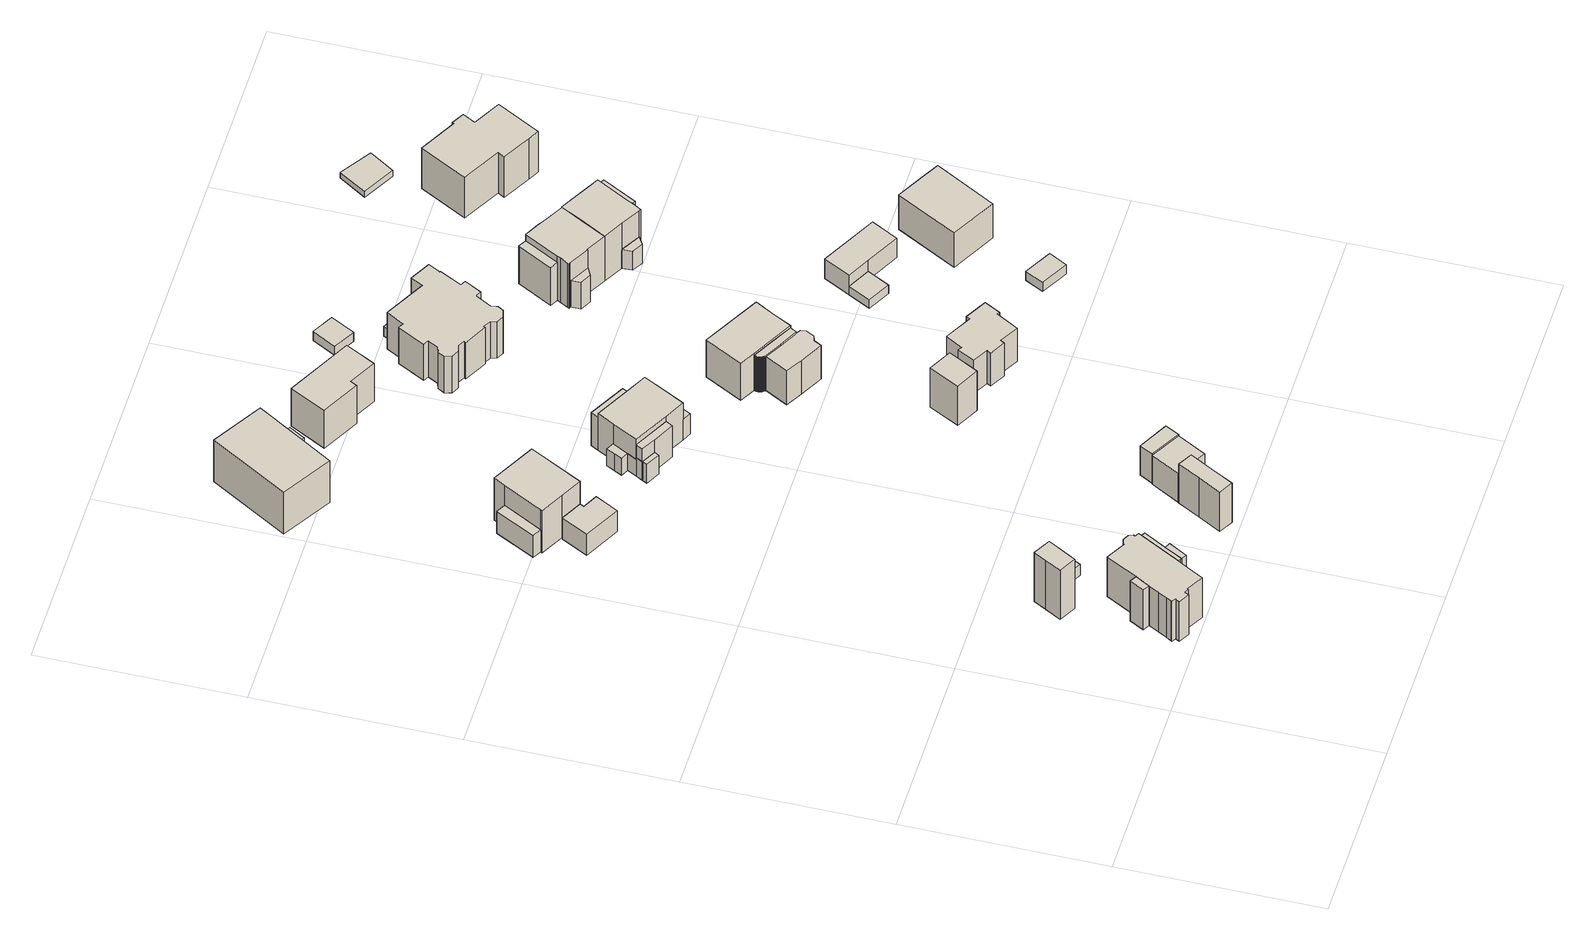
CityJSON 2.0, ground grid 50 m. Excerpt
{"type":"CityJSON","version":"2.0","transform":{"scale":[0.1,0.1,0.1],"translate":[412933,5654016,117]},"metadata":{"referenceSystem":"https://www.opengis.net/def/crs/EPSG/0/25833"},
"CityObjects":{
"building1":{"type":"Building","attributes":{"Dachtyp_tdc":"tdcFreeFormRoof","Gemeindeschluessel":14612000,"Dachneigung":53.16,"QualitaetDacherkennung":0,"Geometrietyp2DReferenz":"3000","BezugspunktDach":"2000","measuredHeight":15.74,"function":"31001_9998"},"geometry":[{"type":"Solid","lod":"1","boundaries":[[[[0,1,2,3,4,5,6]],[[7,8,9,10,11,12,13]],[[6,8,7,0]],[[5,9,8,6]],[[4,10,9,5]],[[3,11,10,4]],[[2,12,11,3]],[[1,13,12,2]],[[0,7,13,1]]]]}]},
"building2":{"type":"Building","attributes":{"Gemeindeschluessel":14612000,"Geometrietyp2DReferenz":"3000","function":"31001_9998","roofType":"9999"},"children":["building2-1","building2-2","building2-3","building2-4"]},
"building2-1":{"type":"BuildingPart","attributes":{"Dachtyp_tdc":"tdcFreeFormRoof","Dachneigung":69.05,"QualitaetDacherkennung":25,"Geometrietyp2DReferenz":"3000","measuredHeight":12.78,"roofType":"5000"},"parents":["building2"],"geometry":[{"type":"Solid","lod":"1","boundaries":[[[[14,15,16,17,18,19,20]],[[21,22,23,24,25,26,27]],[[20,22,21,14]],[[19,23,22,20]],[[18,24,23,19]],[[17,25,24,18]],[[16,26,25,17]],[[15,27,26,16]],[[14,21,27,15]]]]}]},
"building2-2":{"type":"BuildingPart","attributes":{"Dachtyp_tdc":"tdcFreeFormRoof","Dachneigung":46.55,"QualitaetDacherkennung":43,"Geometrietyp2DReferenz":"3000","measuredHeight":16.27,"roofType":"5000"},"parents":["building2"],"geometry":[{"type":"Solid","lod":"1","boundaries":[[[[28,29,30,31,32,33,34,35,36,37,38,39,40,41,42,43,44,45,46,47,48,49,50]],[[51,52,53,54,55,56,57,58,59,27,26,60,61,62,63,64,65,66,67,68,69,70,71]],[[49,52,51,50]],[[48,53,52,49]],[[47,54,53,48]],[[46,55,54,47]],[[45,56,55,46]],[[44,57,56,45]],[[43,58,57,44]],[[42,59,58,43]],[[41,27,59,42]],[[40,26,27,41]],[[39,60,26,40]],[[38,61,60,39]],[[37,62,61,38]],[[36,63,62,37]],[[35,64,63,36]],[[34,65,64,35]],[[33,66,65,34]],[[32,67,66,33]],[[31,68,67,32]],[[30,69,68,31]],[[29,70,69,30]],[[28,71,70,29]],[[50,51,71,28]]]]}]},
"building2-3":{"type":"BuildingPart","attributes":{"Dachtyp_tdc":"tdcPolyFlatRoof","Dachneigung":26.55,"QualitaetDacherkennung":48,"Geometrietyp2DReferenz":"3000","measuredHeight":13.35,"roofType":"2100"},"parents":["building2"],"geometry":[{"type":"Solid","lod":"1","boundaries":[[[[72,73,50,49]],[[74,52,51,75]],[[49,52,74,72]],[[50,51,52,49]],[[73,75,51,50]],[[72,74,75,73]]]]}]},
"building2-4":{"type":"BuildingPart","attributes":{"Dachtyp_tdc":"tdcFreeFormRoof","Dachneigung":55.52,"QualitaetDacherkennung":18,"Geometrietyp2DReferenz":"3000","measuredHeight":12.07,"roofType":"5000"},"parents":["building2"],"geometry":[{"type":"Solid","lod":"1","boundaries":[[[[76,20,19,77]],[[78,79,23,22]],[[77,79,78,76]],[[19,23,79,77]],[[20,22,23,19]],[[76,78,22,20]]]]}]},
"building3":{"type":"Building","attributes":{"Dachtyp_tdc":"tdcHipAndGableRoof","Gemeindeschluessel":14612000,"Dachneigung":30.14,"QualitaetDacherkennung":59,"Geometrietyp2DReferenz":"3000","measuredHeight":4.38,"function":"31001_9998","roofType":"5000"},"geometry":[{"type":"Solid","lod":"1","boundaries":[[[[80,81,82,83,84,85]],[[86,87,88,89,90,91]],[[85,87,86,80]],[[84,88,87,85]],[[83,89,88,84]],[[82,90,89,83]],[[81,91,90,82]],[[80,86,91,81]]]]}]},
"building4":{"type":"Building","attributes":{"Dachtyp_tdc":"tdcFreeFormRoof","Gemeindeschluessel":14612000,"Dachneigung":18.81,"QualitaetDacherkennung":15,"Geometrietyp2DReferenz":"3000","measuredHeight":7.27,"function":"31001_9998","roofType":"5000"},"geometry":[{"type":"Solid","lod":"1","boundaries":[[[[92,93,94,95,96,97]],[[98,99,100,101,102,103]],[[97,99,98,92]],[[96,100,99,97]],[[95,101,100,96]],[[94,102,101,95]],[[93,103,102,94]],[[92,98,103,93]]]]}]},
"building5":{"type":"Building","attributes":{"Dachtyp_tdc":"tdcFreeFormRoof","Gemeindeschluessel":14612000,"Dachneigung":69.57,"QualitaetDacherkennung":5,"Geometrietyp2DReferenz":"3000","measuredHeight":15.23,"function":"31001_9998","roofType":"5000"},"geometry":[{"type":"Solid","lod":"1","boundaries":[[[[104,105,106,107,108,109]],[[110,111,112,113,114,115]],[[109,111,110,104]],[[108,112,111,109]],[[107,113,112,108]],[[106,114,113,107]],[[105,115,114,106]],[[104,110,115,105]]]]}]},
"building6":{"type":"Building","attributes":{"Gemeindeschluessel":14612000,"Geometrietyp2DReferenz":"3000","function":"31001_9998","roofType":"9999"},"children":["building6-1","building6-2"]},
"building6-1":{"type":"BuildingPart","attributes":{"Dachtyp_tdc":"tdcGableRoof","Dachneigung":18.59,"QualitaetDacherkennung":14,"Geometrietyp2DReferenz":"3000","measuredHeight":8.72,"roofType":"3100"},"parents":["building6"],"geometry":[{"type":"Solid","lod":"1","boundaries":[[[[116,117,118,119]],[[120,121,122,123]],[[119,121,120,116]],[[118,122,121,119]],[[117,123,122,118]],[[116,120,123,117]]]]}]},
"building6-2":{"type":"BuildingPart","attributes":{"Dachtyp_tdc":"tdcTentRoof","Dachneigung":39.65,"QualitaetDacherkennung":42,"Geometrietyp2DReferenz":"3000","measuredHeight":16.31,"roofType":"3500"},"parents":["building6"],"geometry":[{"type":"Solid","lod":"1","boundaries":[[[[124,125,126,127,128,129,130]],[[131,132,133,134,135,120,123]],[[130,132,131,124]],[[129,133,132,130]],[[128,134,133,129]],[[127,135,134,128]],[[126,120,135,127]],[[125,123,120,126]],[[124,131,123,125]]]]}]},
"building7":{"type":"Building","attributes":{"Dachtyp_tdc":"tdcFreeFormRoof","Gemeindeschluessel":14612000,"Dachneigung":49.25,"QualitaetDacherkennung":3,"Geometrietyp2DReferenz":"3000","measuredHeight":11.63,"function":"31001_9998","roofType":"5000"},"geometry":[{"type":"Solid","lod":"1","boundaries":[[[[136,137,138,139,140]],[[141,142,143,144,145]],[[140,142,141,136]],[[139,143,142,140]],[[138,144,143,139]],[[137,145,144,138]],[[136,141,145,137]]]]}]},
"building8":{"type":"Building","attributes":{"Gemeindeschluessel":14612000,"Geometrietyp2DReferenz":"3000","function":"31001_9998","roofType":"9999"},"children":["building8-1","building8-2"]},
"building8-1":{"type":"BuildingPart","attributes":{"Dachtyp_tdc":"tdcPolyFlatRoof","Dachneigung":0,"QualitaetDacherkennung":49,"Geometrietyp2DReferenz":"3000","measuredHeight":13.37,"roofType":"1000"},"parents":["building8"],"geometry":[{"type":"Solid","lod":"1","boundaries":[[[[146,147,148,149,150,151,152]],[[153,154,155,156,157,158,159]],[[152,154,153,146]],[[151,155,154,152]],[[150,156,155,151]],[[149,157,156,150]],[[148,158,157,149]],[[147,159,158,148]],[[146,153,159,147]]]]}]},
"building8-2":{"type":"BuildingPart","attributes":{"Dachtyp_tdc":"tdcFreeFormRoof","Dachneigung":60.74,"QualitaetDacherkennung":18,"Geometrietyp2DReferenz":"3000","measuredHeight":12.12,"roofType":"5000"},"parents":["building8"],"geometry":[{"type":"Solid","lod":"1","boundaries":[[[[160,161,162,163,164]],[[165,157,156,155,166]],[[164,157,165,160]],[[163,156,157,164]],[[162,155,156,163]],[[161,166,155,162]],[[160,165,166,161]]]]}]},
"building9":{"type":"Building","attributes":{"Dachtyp_tdc":"tdcFreeFormRoof","Gemeindeschluessel":14612000,"Dachneigung":56.14,"QualitaetDacherkennung":2,"Geometrietyp2DReferenz":"3000","measuredHeight":10.84,"function":"31001_9998","roofType":"5000"},"geometry":[{"type":"Solid","lod":"1","boundaries":[[[[167,168,169,170]],[[171,172,173,174]],[[170,172,171,167]],[[169,173,172,170]],[[168,174,173,169]],[[167,171,174,168]]]]}]},
"building10":{"type":"Building","attributes":{"Gemeindeschluessel":14612000,"Geometrietyp2DReferenz":"3000","function":"31001_9998","roofType":"9999"},"children":["building10-1","building10-2","building10-3","building10-4","building10-5","building10-6"]},
"building10-1":{"type":"BuildingPart","attributes":{"Dachtyp_tdc":"tdcGableRoof","Dachneigung":64.5,"QualitaetDacherkennung":11,"Geometrietyp2DReferenz":"3000","measuredHeight":10.12,"roofType":"3100"},"parents":["building10"],"geometry":[{"type":"Solid","lod":"1","boundaries":[[[[175,176,177,178,179,180,181]],[[182,183,184,185,186,187,188]],[[181,183,182,175]],[[180,184,183,181]],[[179,185,184,180]],[[178,186,185,179]],[[177,187,186,178]],[[176,188,187,177]],[[175,182,188,176]]]]}]},
"building10-2":{"type":"BuildingPart","attributes":{"Dachtyp_tdc":"tdcFreeFormRoof","Dachneigung":39.21,"QualitaetDacherkennung":8,"Geometrietyp2DReferenz":"3000","measuredHeight":6.95,"roofType":"5000"},"parents":["building10"],"geometry":[{"type":"Solid","lod":"1","boundaries":[[[[189,190,191,192]],[[193,194,195,196]],[[192,194,193,189]],[[191,195,194,192]],[[190,196,195,191]],[[189,193,196,190]]]]}]},
"building10-3":{"type":"BuildingPart","attributes":{"Dachtyp_tdc":"tdcPolyFlatRoof","Dachneigung":0,"QualitaetDacherkennung":43,"Geometrietyp2DReferenz":"3000","measuredHeight":5.97,"roofType":"1000"},"parents":["building10"],"geometry":[{"type":"Solid","lod":"1","boundaries":[[[[197,198,199,200,201]],[[202,203,204,205,183]],[[201,202,183,197]],[[200,203,202,201]],[[199,204,203,200]],[[198,205,204,199]],[[197,183,205,198]]]]}]},
"building10-4":{"type":"BuildingPart","attributes":{"Dachtyp_tdc":"tdcGableRoof","Dachneigung":29.45,"QualitaetDacherkennung":32,"Geometrietyp2DReferenz":"3000","measuredHeight":12.07,"roofType":"3100"},"parents":["building10"],"geometry":[{"type":"Solid","lod":"1","boundaries":[[[[206,207,208,209,210]],[[183,211,212,203,202]],[[210,211,183,206]],[[209,212,211,210]],[[208,203,212,209]],[[207,202,203,208]],[[206,183,202,207]]]]}]},
"building10-5":{"type":"BuildingPart","attributes":{"Dachtyp_tdc":"tdcCutTentRoof","Dachneigung":32.93,"QualitaetDacherkennung":38,"Geometrietyp2DReferenz":"3000","measuredHeight":13.3,"roofType":"9999"},"parents":["building10"],"geometry":[{"type":"Solid","lod":"1","boundaries":[[[[213,214,215,216,217,218,219,220]],[[188,221,222,223,193,196,211,183]],[[219,221,188,220]],[[218,222,221,219]],[[217,223,222,218]],[[216,193,223,217]],[[215,196,193,216]],[[214,211,196,215]],[[213,183,211,214]],[[220,188,183,213]]]]}]},
"building10-6":{"type":"BuildingPart","attributes":{"Dachtyp_tdc":"tdcGableRoof","Dachneigung":32.74,"QualitaetDacherkennung":33,"Geometrietyp2DReferenz":"3000","measuredHeight":12.58,"roofType":"3100"},"parents":["building10"],"geometry":[{"type":"Solid","lod":"1","boundaries":[[[[224,225,226,227]],[[228,222,221,229]],[[227,222,228,224]],[[226,221,222,227]],[[225,229,221,226]],[[224,228,229,225]]]]}]},
"building11":{"type":"Building","attributes":{"Dachtyp_tdc":"tdcFreeFormRoof","Gemeindeschluessel":14612000,"Dachneigung":55.01,"QualitaetDacherkennung":5,"Geometrietyp2DReferenz":"3000","measuredHeight":14.94,"function":"31001_9998","roofType":"5000"},"geometry":[{"type":"Solid","lod":"1","boundaries":[[[[230,231,232,233]],[[234,235,236,237]],[[233,235,234,230]],[[232,236,235,233]],[[231,237,236,232]],[[230,234,237,231]]]]}]},
"building12":{"type":"Building","attributes":{"Dachtyp_tdc":"tdcPolyFlatRoof","Gemeindeschluessel":14612000,"Dachneigung":0,"QualitaetDacherkennung":55,"Geometrietyp2DReferenz":"3000","measuredHeight":12.21,"function":"31001_9998","roofType":"1000"},"geometry":[{"type":"Solid","lod":"1","boundaries":[[[[238,239,240,241,242,243]],[[244,245,246,247,248,249]],[[243,245,244,238]],[[242,246,245,243]],[[241,247,246,242]],[[240,248,247,241]],[[239,249,248,240]],[[238,244,249,239]]]]}]},
"building13":{"type":"Building","attributes":{"Dachtyp_tdc":"tdcPolyFlatRoof","Gemeindeschluessel":14612000,"Dachneigung":0,"QualitaetDacherkennung":4,"Geometrietyp2DReferenz":"3000","measuredHeight":10.61,"function":"31001_9998","roofType":"1000"},"geometry":[{"type":"Solid","lod":"1","boundaries":[[[[250,251,252,253,254,255,256,257,258,259,260,261,262,263]],[[264,265,266,267,268,269,270,271,272,273,274,275,276,277]],[[263,265,264,250]],[[262,266,265,263]],[[261,267,266,262]],[[260,268,267,261]],[[259,269,268,260]],[[258,270,269,259]],[[257,271,270,258]],[[256,272,271,257]],[[255,273,272,256]],[[254,274,273,255]],[[253,275,274,254]],[[252,276,275,253]],[[251,277,276,252]],[[250,264,277,251]]]]}]},
"building14":{"type":"Building","attributes":{"Gemeindeschluessel":14612000,"Geometrietyp2DReferenz":"3000","function":"31001_9998","roofType":"9999"},"children":["building14-1","building14-2","building14-3","building14-4"]},
"building14-1":{"type":"BuildingPart","attributes":{"Dachtyp_tdc":"tdcFreeFormRoof","Dachneigung":44.07,"QualitaetDacherkennung":55,"Geometrietyp2DReferenz":"3000","measuredHeight":14.38,"roofType":"5000"},"parents":["building14"],"geometry":[{"type":"Solid","lod":"1","boundaries":[[[[278,279,280,281,282,283,284,285,286,287,288,289,290,291,292,293,294,295,296,297,298,299,300]],[[301,302,303,304,305,306,307,308,309,310,311,312,313,314,315,316,317,318,319,320,321,322,323]],[[300,301,323,278]],[[299,302,301,300]],[[298,303,302,299]],[[297,304,303,298]],[[296,305,304,297]],[[295,306,305,296]],[[294,307,306,295]],[[293,308,307,294]],[[292,309,308,293]],[[291,310,309,292]],[[290,311,310,291]],[[289,312,311,290]],[[288,313,312,289]],[[287,314,313,288]],[[286,315,314,287]],[[285,316,315,286]],[[284,317,316,285]],[[283,318,317,284]],[[282,319,318,283]],[[281,320,319,282]],[[280,321,320,281]],[[279,322,321,280]],[[278,323,322,279]]]]}]},
"building14-2":{"type":"BuildingPart","attributes":{"Dachtyp_tdc":"tdcFreeFormRoof","Dachneigung":36.97,"QualitaetDacherkennung":9,"Geometrietyp2DReferenz":"3000","measuredHeight":6.87,"roofType":"5000"},"parents":["building14"],"geometry":[{"type":"Solid","lod":"1","boundaries":[[[[324,325,326,327]],[[328,329,330,331]],[[327,329,328,324]],[[326,330,329,327]],[[325,331,330,326]],[[324,328,331,325]]]]}]},
"building14-3":{"type":"BuildingPart","attributes":{"Dachtyp_tdc":"tdcGableRoof","Dachneigung":42.23,"QualitaetDacherkennung":45,"Geometrietyp2DReferenz":"3000","measuredHeight":14.13,"roofType":"3100"},"parents":["building14"],"geometry":[{"type":"Solid","lod":"1","boundaries":[[[[332,333,334,335,336,337,338,339,340,341,342,343]],[[344,322,345,320,346,347,348,349,350,351,352,353]],[[343,322,344,332]],[[342,345,322,343]],[[341,320,345,342]],[[340,346,320,341]],[[339,347,346,340]],[[338,348,347,339]],[[337,349,348,338]],[[336,350,349,337]],[[335,351,350,336]],[[334,352,351,335]],[[333,353,352,334]],[[332,344,353,333]]]]}]},
"building14-4":{"type":"BuildingPart","attributes":{"Dachtyp_tdc":"tdcHipRoof","Dachneigung":43.97,"QualitaetDacherkennung":42,"Geometrietyp2DReferenz":"3000","measuredHeight":14.37,"roofType":"3200"},"parents":["building14"],"geometry":[{"type":"Solid","lod":"1","boundaries":[[[[354,355,356,357,358,359,360]],[[361,331,330,319,317,362,363]],[[360,331,361,354]],[[359,330,331,360]],[[358,319,330,359]],[[357,317,319,358]],[[356,362,317,357]],[[355,363,362,356]],[[354,361,363,355]]]]}]},
"building15":{"type":"Building","attributes":{"Dachtyp_tdc":"tdcFreeFormRoof","Gemeindeschluessel":14612000,"Dachneigung":0.156,"QualitaetDacherkennung":57,"Geometrietyp2DReferenz":"3000","measuredHeight":13.7,"function":"31001_9998","roofType":"5000"},"geometry":[{"type":"Solid","lod":"1","boundaries":[[[[364,365,366,367,368,369,370,371,372,373,374,375,376,377,378,379,380,381,382,383,384,385,386,387,388,389,390,391,392,393]],[[394,395,396,397,398,399,400,401,402,403,404,405,406,407,408,409,410,411,412,413,414,415,416,417,418,419,420,421,422,423]],[[393,395,394,364]],[[392,396,395,393]],[[391,397,396,392]],[[390,398,397,391]],[[389,399,398,390]],[[388,400,399,389]],[[387,401,400,388]],[[386,402,401,387]],[[385,403,402,386]],[[384,404,403,385]],[[383,405,404,384]],[[382,406,405,383]],[[381,407,406,382]],[[380,408,407,381]],[[379,409,408,380]],[[378,410,409,379]],[[377,411,410,378]],[[376,412,411,377]],[[375,413,412,376]],[[374,414,413,375]],[[373,415,414,374]],[[372,416,415,373]],[[371,417,416,372]],[[370,418,417,371]],[[369,419,418,370]],[[368,420,419,369]],[[367,421,420,368]],[[366,422,421,367]],[[365,423,422,366]],[[364,394,423,365]]]]}]},
"building16":{"type":"Building","attributes":{"Dachtyp_tdc":"tdcPolyFlatRoof","Gemeindeschluessel":14612000,"Dachneigung":3.38,"QualitaetDacherkennung":68,"Geometrietyp2DReferenz":"3000","measuredHeight":3.05,"function":"31001_9998","roofType":"2100"},"geometry":[{"type":"Solid","lod":"1","boundaries":[[[[424,425,426,427]],[[428,429,430,431]],[[427,429,428,424]],[[426,430,429,427]],[[425,431,430,426]],[[424,428,431,425]]]]}]},
"building17":{"type":"Building","attributes":{"Dachtyp_tdc":"tdcPolyFlatRoof","Gemeindeschluessel":14612000,"Dachneigung":0,"QualitaetDacherkennung":0,"Geometrietyp2DReferenz":"3000","BezugspunktDach":"2000","measuredHeight":3,"function":"31001_9998"},"geometry":[{"type":"Solid","lod":"1","boundaries":[[[[432,433,434,435]],[[436,437,395,394]],[[435,437,436,432]],[[434,395,437,435]],[[433,394,395,434]],[[432,436,394,433]]]]}]},
"building18":{"type":"Building","attributes":{"Dachtyp_tdc":"tdcPolyFlatRoof","Gemeindeschluessel":14612000,"Dachneigung":2.94,"QualitaetDacherkennung":80,"Geometrietyp2DReferenz":"3000","measuredHeight":3.06,"function":"31001_9998","roofType":"2100"},"geometry":[{"type":"Solid","lod":"1","boundaries":[[[[438,439,440,441]],[[442,443,444,445]],[[441,443,442,438]],[[440,444,443,441]],[[439,445,444,440]],[[438,442,445,439]]]]}]},
"building19":{"type":"Building","attributes":{"Gemeindeschluessel":14612000,"Geometrietyp2DReferenz":"3000","function":"31001_9998","roofType":"9999"},"children":["building19-1","building19-2","building19-3","building19-4"]},
"building19-1":{"type":"BuildingPart","attributes":{"Dachtyp_tdc":"tdcPolyFlatRoof","Dachneigung":47.36,"QualitaetDacherkennung":43,"Geometrietyp2DReferenz":"3000","measuredHeight":13.38,"roofType":"2100"},"parents":["building19"],"geometry":[{"type":"Solid","lod":"1","boundaries":[[[[446,447,448,449]],[[450,451,452,453]],[[449,451,450,446]],[[448,452,451,449]],[[447,453,452,448]],[[446,450,453,447]]]]}]},
"building19-2":{"type":"BuildingPart","attributes":{"Dachtyp_tdc":"tdcPolyFlatRoof","Dachneigung":52.05,"QualitaetDacherkennung":35,"Geometrietyp2DReferenz":"3000","measuredHeight":10.43,"roofType":"2100"},"parents":["building19"],"geometry":[{"type":"Solid","lod":"1","boundaries":[[[[454,455,456,457,458]],[[459,460,461,462,463]],[[458,460,459,454]],[[457,461,460,458]],[[456,462,461,457]],[[455,463,462,456]],[[454,459,463,455]]]]}]},
"building19-3":{"type":"BuildingPart","attributes":{"Dachtyp_tdc":"tdcHipAndGableRoof","Dachneigung":29.09,"QualitaetDacherkennung":41,"Geometrietyp2DReferenz":"3000","measuredHeight":17.22,"roofType":"5000"},"parents":["building19"],"geometry":[{"type":"Solid","lod":"1","boundaries":[[[[464,465,466,467,468,469,470,471,472,473,474,475,476]],[[459,477,478,479,480,481,482,483,484,452,451,485,460]],[[476,477,459,464]],[[475,478,477,476]],[[474,479,478,475]],[[473,480,479,474]],[[472,481,480,473]],[[471,482,481,472]],[[470,483,482,471]],[[469,484,483,470]],[[468,452,484,469]],[[467,451,452,468]],[[466,485,451,467]],[[465,460,485,466]],[[464,459,460,465]]]]}]},
"building19-4":{"type":"BuildingPart","attributes":{"Dachtyp_tdc":"tdcPolyFlatRoof","Dachneigung":0,"QualitaetDacherkennung":0,"Geometrietyp2DReferenz":"3000","measuredHeight":8.62,"roofType":"9999"},"parents":["building19"],"geometry":[{"type":"Solid","lod":"1","boundaries":[[[[486,487,488,489]],[[481,480,490,491]],[[488,480,481,489]],[[487,490,480,488]],[[486,491,490,487]],[[489,481,491,486]]]]}]},
"building20":{"type":"Building","attributes":{"Gemeindeschluessel":14612000,"Geometrietyp2DReferenz":"3000","function":"31001_9998","roofType":"9999"},"children":["building20-1","building20-2"]},
"building20-1":{"type":"BuildingPart","attributes":{"Dachtyp_tdc":"tdcPolyFlatRoof","Dachneigung":0,"QualitaetDacherkennung":79,"Geometrietyp2DReferenz":"3000","measuredHeight":2.75,"roofType":"1000"},"parents":["building20"],"geometry":[{"type":"Solid","lod":"1","boundaries":[[[[492,493,494,495]],[[496,497,498,499]],[[495,497,496,492]],[[494,498,497,495]],[[493,499,498,494]],[[492,496,499,493]]]]}]},
"building20-2":{"type":"BuildingPart","attributes":{"Dachtyp_tdc":"tdcPolyFlatRoof","Dachneigung":0,"QualitaetDacherkennung":25,"Geometrietyp2DReferenz":"3000","measuredHeight":6.26,"roofType":"1000"},"parents":["building20"],"geometry":[{"type":"Solid","lod":"1","boundaries":[[[[500,501,502,503,504]],[[505,506,496,499,507]],[[504,506,505,500]],[[503,496,506,504]],[[502,499,496,503]],[[501,507,499,502]],[[500,505,507,501]]]]}]},
"building21":{"type":"Building","attributes":{"Gemeindeschluessel":14612000,"Geometrietyp2DReferenz":"3000","function":"31001_9998","roofType":"9999"},"children":["building21-1","building21-2","building21-3","building21-4"]},
"building21-1":{"type":"BuildingPart","attributes":{"Dachtyp_tdc":"tdcPolyFlatRoof","Dachneigung":33.34,"QualitaetDacherkennung":19,"Geometrietyp2DReferenz":"3000","measuredHeight":6.7,"roofType":"2100"},"parents":["building21"],"geometry":[{"type":"Solid","lod":"1","boundaries":[[[[508,509,510,511]],[[512,513,514,515]],[[511,513,512,508]],[[510,514,513,511]],[[509,515,514,510]],[[508,512,515,509]]]]}]},
"building21-2":{"type":"BuildingPart","attributes":{"Dachtyp_tdc":"tdcPolyFlatRoof","Dachneigung":48.39,"QualitaetDacherkennung":54,"Geometrietyp2DReferenz":"3000","measuredHeight":14,"roofType":"2100"},"parents":["building21"],"geometry":[{"type":"Solid","lod":"1","boundaries":[[[[516,517,518,519]],[[520,521,522,523]],[[519,521,520,516]],[[518,522,521,519]],[[517,523,522,518]],[[516,520,523,517]]]]}]},
"building21-3":{"type":"BuildingPart","attributes":{"Dachtyp_tdc":"tdcPolyFlatRoof","Dachneigung":52.13,"QualitaetDacherkennung":35,"Geometrietyp2DReferenz":"3000","measuredHeight":10.39,"roofType":"2100"},"parents":["building21"],"geometry":[{"type":"Solid","lod":"1","boundaries":[[[[524,525,456,455]],[[526,463,462,527]],[[455,463,526,524]],[[456,462,463,455]],[[525,527,462,456]],[[524,526,527,525]]]]}]},
"building21-4":{"type":"BuildingPart","attributes":{"Dachtyp_tdc":"tdcHipAndGableRoof","Dachneigung":42.75,"QualitaetDacherkennung":43,"Geometrietyp2DReferenz":"3000","measuredHeight":17.27,"roofType":"5000"},"parents":["building21"],"geometry":[{"type":"Solid","lod":"1","boundaries":[[[[528,529,530,531,532,533,534,535,536,537,538,539]],[[513,478,540,463,526,541,522,521,542,543,544,514]],[[538,478,513,539]],[[537,540,478,538]],[[536,463,540,537]],[[535,526,463,536]],[[534,541,526,535]],[[533,522,541,534]],[[532,521,522,533]],[[531,542,521,532]],[[530,543,542,531]],[[529,544,543,530]],[[528,514,544,529]],[[539,513,514,528]]]]}]},
"building22":{"type":"Building","attributes":{"Gemeindeschluessel":14612000,"Geometrietyp2DReferenz":"3000","function":"31001_9998","roofType":"9999"},"children":["building22-1","building22-2"]},
"building22-1":{"type":"BuildingPart","attributes":{"Dachtyp_tdc":"tdcCutTentRoof","Dachneigung":15.06,"QualitaetDacherkennung":57,"Geometrietyp2DReferenz":"3000","measuredHeight":11.8,"roofType":"9999"},"parents":["building22"],"geometry":[{"type":"Solid","lod":"1","boundaries":[[[[545,546,547,548,549,550]],[[551,552,553,554,555,556]],[[550,552,551,545]],[[549,553,552,550]],[[548,554,553,549]],[[547,555,554,548]],[[546,556,555,547]],[[545,551,556,546]]]]}]},
"building22-2":{"type":"BuildingPart","attributes":{"Dachtyp_tdc":"tdcPolyFlatRoof","Dachneigung":14.3,"QualitaetDacherkennung":31,"Geometrietyp2DReferenz":"3000","measuredHeight":7.81,"roofType":"2100"},"parents":["building22"],"geometry":[{"type":"Solid","lod":"1","boundaries":[[[[557,558,559,560]],[[561,555,554,562]],[[560,555,561,557]],[[559,554,555,560]],[[558,562,554,559]],[[557,561,562,558]]]]}]},
"building23":{"type":"Building","attributes":{"Dachtyp_tdc":"tdcFreeFormRoof","Gemeindeschluessel":14612000,"Dachneigung":21.59,"QualitaetDacherkennung":36,"Geometrietyp2DReferenz":"3000","measuredHeight":14.44,"function":"31001_9998","roofType":"5000"},"geometry":[{"type":"Solid","lod":"1","boundaries":[[[[563,564,565,566,567,568,569,570,571,572,573,574]],[[575,576,577,578,579,580,581,582,583,584,585,586]],[[574,576,575,563]],[[573,577,576,574]],[[572,578,577,573]],[[571,579,578,572]],[[570,580,579,571]],[[569,581,580,570]],[[568,582,581,569]],[[567,583,582,568]],[[566,584,583,567]],[[565,585,584,566]],[[564,586,585,565]],[[563,575,586,564]]]]}]},
"building24":{"type":"Building","attributes":{"Dachtyp_tdc":"tdcPolyFlatRoof","Gemeindeschluessel":14612000,"Dachneigung":2.78,"QualitaetDacherkennung":57,"Geometrietyp2DReferenz":"3000","measuredHeight":2.18,"function":"31001_9998","roofType":"2100"},"geometry":[{"type":"Solid","lod":"1","boundaries":[[[[587,588,589,590]],[[591,592,593,594]],[[590,592,591,587]],[[589,593,592,590]],[[588,594,593,589]],[[587,591,594,588]]]]}]}
},
"vertices":[
[199,311,172],[241,288,172],[249,303,172],[262,326,172],[280,358,172],[238,381,172],[221,350,172],[199,311,14],[221,350,14],[238,381,14],[280,358,14],[262,326,14],[249,303,14],[241,288,14],
[406,171,123],[389,181,123],[334,80,123],[342,76,123],[348,72,123],[351,71,123],[375,116,123],[406,171,8],[375,116,8],[351,71,8],[348,72,8],[342,76,8],[334,80,8],[389,181,8],
[225,90,136],[213,68,136],[206,56,136],[205,54,136],[215,48,136],[209,38,136],[235,23,136],[240,34,136],[251,28,136],[252,31,136],[294,8,136],[324,62,136],[334,80,136],[389,181,136],[378,187,136],[381,190,136],[377,201,136],[362,209,136],[350,206,136],[348,203,136],[301,229,136],[259,151,136],[239,116,136],[239,116,8],[259,151,8],[301,229,8],[348,203,8],[350,206,8],[362,209,8],[377,201,8],[381,190,8],[378,187,8],[324,62,8],[294,8,8],[252,31,8],[251,28,8],[240,34,8],[235,23,8],[209,38,8],[215,48,8],[205,54,8],[206,56,8],[213,68,8],[225,90,8],
[242,160,136],[223,125,136],[242,160,8],[223,125,8],
[389,109,123],[364,64,123],[389,109,8],[364,64,8],
[356,390,46],[331,404,46],[299,347,46],[291,334,46],[345,304,46],[385,374,46],[356,390,12],[385,374,12],[345,304,12],[291,334,12],[299,347,12],[331,404,12],
[238,1394,75],[201,1413,75],[206,1423,75],[154,1450,75],[119,1384,75],[208,1337,75],[238,1394,8],[208,1337,8],[119,1384,8],[154,1450,8],[206,1423,8],[201,1413,8],
[618,150,138],[588,95,138],[557,39,138],[592,20,138],[623,76,138],[653,131,138],[618,150,12],[653,131,12],[623,76,12],[592,20,12],[557,39,12],[588,95,12],
[98,1485,84],[150,1582,84],[128,1594,84],[77,1496,84],[98,1485,13],[77,1496,13],[128,1594,13],[150,1582,13],
[166,1611,148],[150,1582,148],[98,1485,148],[96,1481,148],[154,1450,148],[206,1423,148],[275,1553,148],[166,1611,13],[275,1553,13],[206,1423,13],[154,1450,13],[96,1481,13],
[654,133,105],[694,111,105],[733,182,105],[659,223,105],[620,152,105],[654,133,12],[620,152,12],[659,223,12],[733,182,12],[694,111,12],
[121,2247,142],[5,2054,142],[127,1980,142],[181,2069,142],[205,2109,142],[206,2109,142],[244,2173,142],[121,2247,8],[244,2173,8],[206,2109,8],[205,2109,8],[181,2069,8],[127,1980,8],[5,2054,8],
[199,2059,121],[223,2099,121],[206,2109,121],[205,2109,121],[181,2069,121],[199,2059,8],[223,2099,8],
[659,223,109],[733,182,109],[751,216,109],[677,255,109],[659,223,15],[677,255,15],[751,216,15],[733,182,15],
[402,1381,66],[414,1403,66],[395,1413,66],[384,1391,66],[375,1373,66],[393,1364,66],[381,1341,66],[402,1381,12],[381,1341,12],[393,1364,12],[375,1373,12],[384,1391,12],[395,1413,12],[414,1403,12],
[544,1319,77],[517,1269,77],[538,1258,77],[565,1308,77],[544,1319,12],[565,1308,12],[538,1258,12],[517,1269,12],
[381,1341,72],[366,1312,72],[401,1294,72],[407,1305,72],[372,1324,72],[372,1324,12],[407,1305,12],[401,1294,12],[366,1312,12],
[381,1341,113],[372,1324,113],[407,1305,113],[459,1278,113],[468,1295,113],[468,1295,12],[459,1278,12],
[381,1341,130],[468,1295,130],[517,1269,130],[544,1319,130],[572,1373,130],[527,1396,130],[436,1444,130],[414,1403,130],[436,1444,12],[527,1396,12],[572,1373,12],
[536,1414,118],[446,1462,118],[436,1444,118],[527,1396,118],[536,1414,12],[446,1462,12],
[820,735,134],[763,765,134],[724,690,134],[781,661,134],[820,735,8],[781,661,8],[724,690,8],[763,765,8],
[379,1987,129],[388,2003,129],[455,1967,129],[494,2041,129],[333,2125,129],[286,2036,129],[379,1987,7],[286,2036,7],[333,2125,7],[494,2041,7],[455,1967,7],[388,2003,7],
[950,614,115],[981,669,115],[987,665,115],[1008,704,115],[955,733,115],[950,724,115],[885,760,115],[861,718,115],[851,724,115],[828,682,115],[866,661,115],[860,651,115],[898,630,115],[904,640,115],[950,614,9],[904,640,9],[898,630,9],[860,651,9],[866,661,9],[828,682,9],[851,724,9],[861,718,9],[885,760,9],[950,724,9],[955,733,9],[1008,704,9],[987,665,9],[981,669,9],
[715,1136,118],[716,1135,118],[761,1110,118],[807,1086,118],[816,1102,118],[770,1127,118],[712,1158,118],[712,1157,118],[711,1155,118],[711,1154,118],[710,1153,118],[710,1152,118],[710,1151,118],[710,1150,118],[710,1148,118],[710,1147,118],[710,1146,118],[710,1144,118],[711,1143,118],[712,1140,118],[712,1139,118],[713,1138,118],[714,1137,118],[714,1137,6],[713,1138,6],[712,1139,6],[712,1140,6],[711,1143,6],[710,1144,6],[710,1146,6],[710,1147,6],[710,1148,6],[710,1150,6],[710,1151,6],[710,1152,6],[710,1153,6],[711,1154,6],[711,1155,6],[712,1157,6],[712,1158,6],[770,1127,6],[816,1102,6],[807,1086,6],[761,1110,6],[716,1135,6],[715,1136,6],
[888,1178,70],[864,1191,70],[839,1146,70],[863,1133,70],[888,1178,6],[863,1133,6],[839,1146,6],[864,1191,6],
[717,1134,114],[719,1133,114],[688,1076,114],[729,1053,114],[785,1023,114],[795,1042,114],[809,1046,114],[820,1067,114],[817,1080,114],[807,1086,114],[761,1111,114],[716,1135,114],[717,1134,6],[761,1111,6],[817,1080,6],[820,1067,6],[809,1046,6],[795,1042,6],[785,1023,6],[729,1053,6],[688,1076,6],[719,1133,6],
[866,1195,125],[724,1272,125],[674,1179,125],[712,1158,125],[816,1102,125],[839,1146,125],[864,1191,125],[866,1195,6],[674,1179,6],[724,1272,6],
[718,1927,127],[617,1981,127],[593,1937,127],[580,1944,127],[544,1876,127],[557,1869,127],[544,1844,127],[528,1839,127],[519,1822,127],[524,1805,127],[542,1796,127],[559,1801,127],[576,1791,127],[573,1787,127],[630,1757,127],[632,1761,127],[649,1751,127],[654,1736,127],[672,1727,127],[691,1732,127],[700,1747,127],[698,1764,127],[719,1803,127],[733,1796,127],[756,1838,127],[743,1845,127],[771,1899,127],[769,1900,127],[785,1930,127],[734,1957,127],[718,1927,10],[734,1957,10],[785,1930,10],[769,1900,10],[771,1899,10],[743,1845,10],[756,1838,10],[733,1796,10],[719,1803,10],[698,1764,10],[700,1747,10],[691,1732,10],[672,1727,10],[654,1736,10],[649,1751,10],[632,1761,10],[630,1757,10],[573,1787,10],[576,1791,10],[559,1801,10],[542,1796,10],[524,1805,10],[519,1822,10],[528,1839,10],[544,1844,10],[557,1869,10],[544,1876,10],[580,1944,10],[593,1937,10],[617,1981,10],
[601,2148,37],[569,2089,37],[622,2060,37],[654,2119,37],[601,2148,8],[654,2119,8],[622,2060,8],[569,2089,8],
[638,1970,40],[718,1927,40],[734,1957,40],[654,1999,40],[638,1970,10],[654,1999,10],
[1172,616,39],[1239,579,39],[1263,624,39],[1196,661,39],[1172,616,10],[1196,661,10],[1263,624,10],[1239,579,10],
[889,1750,132],[842,1664,132],[862,1654,132],[908,1739,132],[889,1750,10],[908,1739,10],[862,1654,10],[842,1664,10],
[1010,1683,104],[1010,1684,104],[1018,1698,104],[969,1725,104],[961,1710,104],[1010,1683,10],[961,1710,10],[969,1725,10],[1018,1698,10],[1010,1684,10],
[1010,1683,153],[961,1710,153],[944,1720,153],[908,1739,153],[862,1654,153],[857,1645,153],[846,1625,153],[845,1622,153],[849,1620,153],[898,1593,153],[898,1594,153],[947,1567,153],[975,1619,153],[975,1619,10],[947,1567,10],[898,1594,10],[898,1593,10],[849,1620,10],[845,1622,10],[846,1625,10],[857,1645,10],[944,1720,10],
[850,1595,96],[876,1581,96],[898,1593,96],[849,1620,96],[876,1581,10],[850,1595,10],
[1105,1001,37],[1049,1030,37],[1020,975,37],[1076,946,37],[1105,1001,10],[1076,946,10],[1020,975,10],[1049,1030,10],
[1223,1023,72],[1084,1096,72],[1049,1030,72],[1105,1001,72],[1188,957,72],[1223,1023,10],[1188,957,10],[1084,1096,10],
[996,1516,70],[1022,1501,70],[1043,1514,70],[995,1541,70],[996,1516,10],[995,1541,10],[1043,1514,10],[1022,1501,10],
[1083,1534,139],[1129,1619,139],[1112,1628,139],[1066,1544,139],[1083,1534,10],[1066,1544,10],[1112,1628,10],[1129,1619,10],
[1057,1658,104],[1065,1672,104],[1057,1658,10],[1065,1672,10],
[1043,1514,154],[1048,1511,154],[1050,1514,154],[1061,1534,154],[1066,1544,154],[1112,1628,154],[1073,1649,154],[1057,1658,154],[1010,1684,154],[976,1622,154],[947,1567,154],[995,1541,154],[976,1622,10],[1073,1649,10],[1061,1534,10],[1050,1514,10],[1048,1511,10],
[1303,767,120],[1385,916,120],[1347,937,120],[1312,956,120],[1275,976,120],[1193,826,120],[1303,767,9],[1193,826,9],[1275,976,9],[1312,956,9],[1347,937,9],[1385,916,9],
[1353,948,86],[1318,967,86],[1312,956,86],[1347,937,86],[1353,948,9],[1318,967,9],
[1210,1988,138],[1119,2037,138],[1056,1921,138],[1150,1869,138],[1140,1852,138],[1210,1814,138],[1236,1800,138],[1249,1824,138],[1294,1907,138],[1226,1944,138],[1243,1975,138],[1212,1992,138],[1210,1988,7],[1212,1992,7],[1243,1975,7],[1226,1944,7],[1294,1907,7],[1249,1824,7],[1236,1800,7],[1210,1814,7],[1140,1852,7],[1150,1869,7],[1056,1921,7],[1119,2037,7],
[1142,2111,22],[1182,2172,22],[1106,2222,22],[1063,2154,22],[1142,2111,3],[1063,2154,3],[1106,2222,3],[1182,2172,3]
]}
